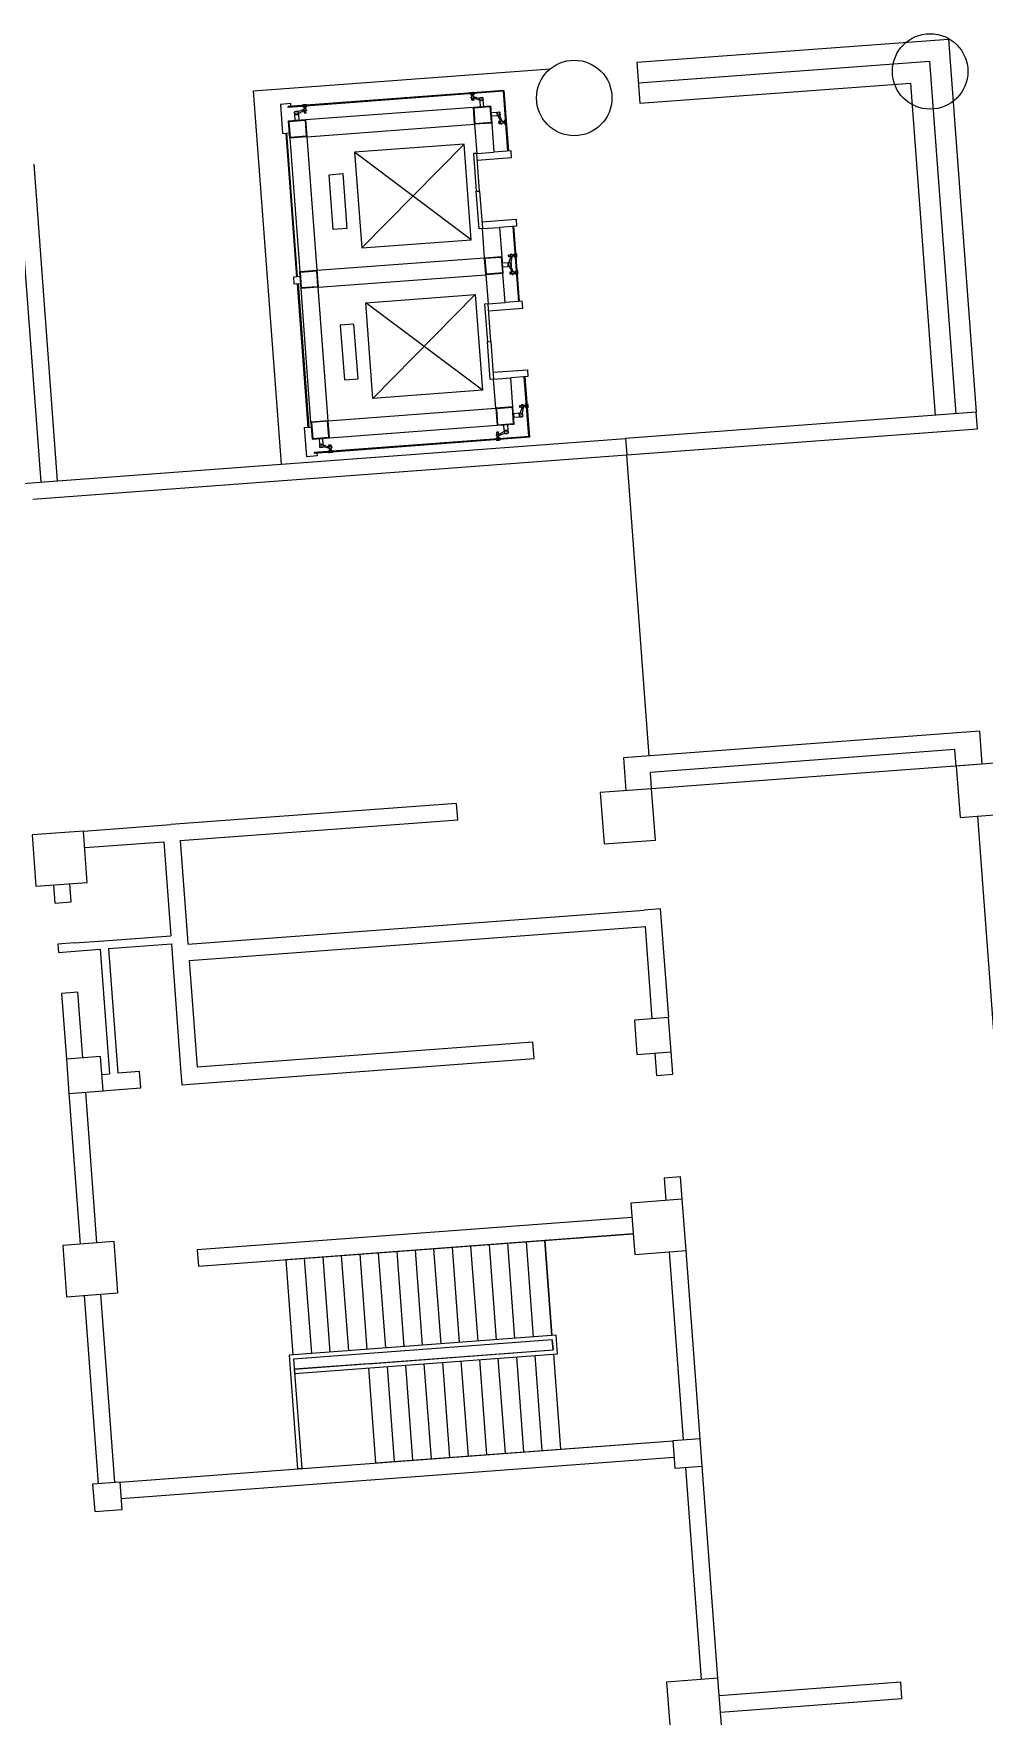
# Model space of a CAD drawing. Header units: millimetres. Extents: x 395197 to 699875, y 745 to 708816.
# Drawn here: x 603024 to 616874, y 645687 to 670212 of the extents above; entities that cross this region are included whole.
import ezdxf

# ---------------------------------------------------------------- set-up
doc = ezdxf.new("R2010")
doc.units = ezdxf.units.MM
for name, color, linetype, lineweight in [('9', 9, 'Continuous', 9), ('COLUMN', 9, 'Continuous', 13), ('DIM_SYMB', 3, 'Continuous', 9), ('FUN', 9, 'Continuous', 9), ('STAIR', 2, 'Continuous', 9), ('WALL', 6, 'Continuous', 20)]:
    doc.layers.add(name, color=color, linetype=linetype, lineweight=lineweight)

# ---------------------------------------------------------------- blocks, each defined once
blk = doc.blocks.new('_FZHK')
blk.add_lwpolyline([(-0.5, -0.5), (0.5, -0.5), (0.5, 0.5), (-0.5, 0.5)], close=True)

msp = doc.modelspace()

# ---------------------------------------------------------------- linework, layer by layer
at = {"color": 252}
for p, q in [((609873, 669384, 0), (606731, 669150, 0)), ((609874, 669372, 0), (606732, 669138, 0)), ((609862, 669372, 0), (609927, 668501, 0)), ((609873, 669384, 0), (609939, 668502, 0)), ((610090, 666307, 0), (610008, 667404, 0)), ((610102, 666308, 0), (610020, 667405, 0)), ((610237, 664340, 0), (610172, 665210, 0)), ((610250, 664329, 0), (610184, 665211, 0)), ((610249, 664340, 0), (607108, 664106, 0)), ((610250, 664329, 0), (607109, 664094, 0)), ((611990, 659685, 0), (611663, 664073, 0)), ((616802, 660044, 0), (611616, 659657, 0)), ((616802, 660044, 0), (616838, 659565, 0)), ((611616, 659657, 0), (611652, 659179, 0)), ((616838, 659565, 0), (612026, 659206, 0)), ((612026, 659206, 0), (612008, 659446, 0))]:
    msp.add_line(p, q, dxfattribs=at)
at = {"color": 252, "elevation": 0}
for points in [[(606771, 669153), (606768, 669193), (606619, 669182), (606650, 668758), (606750, 668765)], [(606732, 669138), (606731, 669150)], [(606986, 668959), (609430, 669141)], [(607005, 668709), (609448, 668892)], [(609448, 668892), (609480, 668468)], [(609698, 668910), (609729, 668486)], [(606857, 666668), (606700, 668762)], [(606868, 666668), (606712, 668763)], [(606756, 668691), (606901, 666746)], [(607005, 668709), (607150, 666765)], [(609480, 668468), (609729, 668486)], [(609487, 668368), (609986, 668405), (609978, 668505), (609729, 668486)], [(602784, 668294), (603129, 663677)], [(603024, 668312), (603368, 663695)], [(609554, 667470), (610053, 667508), (610060, 667408), (609811, 667389)], [(609562, 667371), (609811, 667389)], [(609593, 666947), (609562, 667371)], [(609811, 667389), (609843, 666966)], [(607150, 666765), (609593, 666947)], [(610049, 666856), (610061, 666856)], [(607169, 666515), (609612, 666698)], [(609612, 666698), (609644, 666274)], [(609893, 666292), (609861, 666716)], [(606864, 666568), (607020, 664474)], [(606876, 666569), (607032, 664474)], [(607064, 664552), (606919, 666497)], [(607314, 664571), (607169, 666515)], [(609644, 666274), (609893, 666292)], [(609651, 666174), (610150, 666211), (610142, 666311), (609893, 666292)], [(609718, 665277), (610217, 665314), (610224, 665214), (609975, 665195)], [(609725, 665177), (609975, 665195)], [(609757, 664753), (609725, 665177)], [(610006, 664772), (609975, 665195)], [(607314, 664571), (609757, 664753)], [(607149, 664097), (607152, 664057), (607002, 664046), (606970, 664470), (607070, 664477)], [(607332, 664321), (609776, 664504)], [(607108, 664106), (607109, 664094)], [(616464, 659538), (616446, 659777), (612008, 659446)]]:
    msp.add_lwpolyline(points, dxfattribs=at)
for points in [[(609448, 668892), (609430, 669141), (609679, 669159), (609698, 668910)], [(609456, 668900), (609439, 669133), (609671, 669150), (609689, 668918)], [(606756, 668691), (606737, 668940), (606986, 668959), (607005, 668709)], [(606763, 668700), (606746, 668932), (606979, 668950), (606996, 668717)], [(609612, 666698), (609593, 666947), (609843, 666966), (609861, 666716)], [(609620, 666707), (609602, 666939), (609835, 666957), (609852, 666724)], [(606807, 666664), (606814, 666564), (606914, 666572), (606906, 666671)], [(606919, 666497), (606901, 666746), (607150, 666765), (607169, 666515)], [(606927, 666506), (606910, 666738), (607142, 666756), (607160, 666523)], [(609757, 664753), (609776, 664504), (610025, 664522), (610006, 664772)], [(609766, 664745), (609783, 664513), (610016, 664530), (609999, 664763)], [(607064, 664552), (607083, 664303), (607332, 664321), (607314, 664571)], [(607073, 664544), (607091, 664312), (607323, 664329), (607306, 664562)]]:
    msp.add_lwpolyline(points, close=True, dxfattribs=at)
at = {"layer": '9', "color": 252}
for centre in [(616084, 669662, 0), (610899, 669275, 0)]:
    msp.add_circle(centre, 550, dxfattribs=at)
at = {"layer": 'DIM_SYMB', "color": 252, "elevation": 0}
for points in [[(606590, 661225, 0, 0, 0), (596219, 660451, 80, 0, 0), (595920, 660429, 0, 0, 0)], [(606621, 651608, 0, 0, 0), (611423, 651967, 0, 0, 0), (611542, 650371, 0, 0, 0), (608386, 650135, 80, 0, 0), (608087, 650113, 0, 0, 0)]]:
    msp.add_lwpolyline(points, format="xyseb", dxfattribs=at)
at = {"layer": 'FUN', "color": 252, "ltscale": 0.2}
for p, q in [((609384, 669352, 0), (609399, 669356, 0)), ((609384, 669348, 0), (609384, 669352, 0)), ((609392, 669349, 0), (609384, 669348, 0)), ((609385, 669335, 0), (609393, 669336, 0)), ((609386, 669328, 0), (609385, 669335, 0)), ((609394, 669326, 0), (609386, 669328, 0)), ((609392, 669349, 0), (609435, 669352, 0)), ((609393, 669336, 0), (609392, 669349, 0)), ((609393, 669336, 0), (609436, 669339, 0)), ((609395, 669326, 0), (609394, 669326, 0)), ((609395, 669326, 0), (609435, 669329, 0)), ((609396, 669322, 0), (609395, 669326, 0)), ((609398, 669320, 0), (609396, 669322, 0)), ((609409, 669321, 0), (609398, 669320, 0)), ((609399, 669356, 0), (609427, 669358, 0)), ((609406, 669303, 0), (609408, 669305, 0)), ((609407, 669288, 0), (609406, 669303, 0)), ((609408, 669316, 0), (609409, 669316, 0)), ((609409, 669305, 0), (609408, 669316, 0)), ((609408, 669305, 0), (609409, 669305, 0)), ((609409, 669316, 0), (609409, 669321, 0)), ((609409, 669316, 0), (609423, 669317, 0)), ((609409, 669305, 0), (609425, 669306, 0)), ((609434, 669323, 0), (609423, 669322, 0)), ((609423, 669322, 0), (609423, 669317, 0)), ((609423, 669317, 0), (609424, 669317, 0)), ((609424, 669317, 0), (609425, 669306, 0)), ((609425, 669306, 0), (609426, 669306, 0)), ((609426, 669306, 0), (609429, 669305, 0)), ((609427, 669358, 0), (609443, 669356, 0)), ((609429, 669305, 0), (609430, 669290, 0)), ((609436, 669325, 0), (609434, 669323, 0)), ((609435, 669352, 0), (609436, 669339, 0)), ((609443, 669352, 0), (609435, 669352, 0)), ((609435, 669329, 0), (609436, 669325, 0)), ((609436, 669329, 0), (609435, 669329, 0)), ((609436, 669339, 0), (609444, 669340, 0)), ((609445, 669333, 0), (609436, 669329, 0)), ((609443, 669356, 0), (609443, 669352, 0)), ((609444, 669340, 0), (609445, 669333, 0)), ((606824, 669073, 0), (606834, 669074, 0)), ((606834, 669074, 0), (606824, 669073, 0)), ((606826, 669042, 0), (606824, 669073, 0)), ((606834, 669074, 0), (606838, 669077, 0)), ((606834, 669074, 0), (606870, 669077, 0)), ((606838, 669077, 0), (606834, 669074, 0)), ((606870, 669077, 0), (606834, 669074, 0)), ((606838, 669077, 0), (606866, 669079, 0)), ((606866, 669079, 0), (606838, 669077, 0)), ((606866, 669079, 0), (606870, 669077, 0)), ((606870, 669077, 0), (606866, 669079, 0)), ((606870, 669077, 0), (606881, 669077, 0)), ((606882, 669077, 0), (606870, 669077, 0)), ((606883, 669047, 0), (606881, 669077, 0)), ((606952, 669104, 0), (606882, 669077, 0)), ((606883, 669048, 0), (606953, 669088, 0)), ((606957, 669173, 0), (606941, 669170, 0)), ((606941, 669170, 0), (606942, 669166, 0)), ((606942, 669166, 0), (606950, 669166, 0)), ((606951, 669154, 0), (606943, 669153, 0)), ((606943, 669153, 0), (606943, 669146, 0)), ((606943, 669146, 0), (606952, 669144, 0)), ((606993, 669170, 0), (606950, 669166, 0)), ((606950, 669166, 0), (606951, 669154, 0)), ((606994, 669157, 0), (606951, 669154, 0)), ((606952, 669144, 0), (606953, 669144, 0)), ((606956, 669104, 0), (606952, 669104, 0)), ((606952, 669104, 0), (606953, 669088, 0)), ((606993, 669147, 0), (606953, 669144, 0)), ((606953, 669144, 0), (606953, 669140, 0)), ((606953, 669140, 0), (606955, 669138, 0)), ((606953, 669088, 0), (606957, 669089, 0)), ((606955, 669138, 0), (606966, 669139, 0)), ((606964, 669106, 0), (606956, 669105, 0)), ((606956, 669105, 0), (606956, 669104, 0)), ((606956, 669104, 0), (606957, 669089, 0)), ((606985, 669175, 0), (606957, 669173, 0)), ((606957, 669089, 0), (606957, 669087, 0)), ((606957, 669087, 0), (606966, 669088, 0)), ((606965, 669123, 0), (606963, 669121, 0)), ((606963, 669121, 0), (606964, 669106, 0)), ((606966, 669081, 0), (606963, 669080, 0)), ((606963, 669080, 0), (606965, 669059, 0)), ((606965, 669134, 0), (606966, 669123, 0)), ((606966, 669134, 0), (606965, 669134, 0)), ((606966, 669123, 0), (606965, 669123, 0)), ((606965, 669059, 0), (606966, 669059, 0)), ((606966, 669139, 0), (606966, 669134, 0)), ((606980, 669135, 0), (606966, 669134, 0)), ((606982, 669124, 0), (606966, 669123, 0)), ((606988, 669090, 0), (606966, 669088, 0)), ((606966, 669088, 0), (606966, 669081, 0)), ((606988, 669082, 0), (606966, 669081, 0)), ((606966, 669059, 0), (606992, 669060, 0)), ((606980, 669140, 0), (606991, 669141, 0)), ((606980, 669135, 0), (606980, 669140, 0)), ((606981, 669135, 0), (606980, 669135, 0)), ((606982, 669124, 0), (606981, 669135, 0)), ((606983, 669124, 0), (606982, 669124, 0)), ((606986, 669123, 0), (606983, 669124, 0)), ((607000, 669174, 0), (606985, 669175, 0)), ((606987, 669108, 0), (606986, 669123, 0)), ((606995, 669108, 0), (606987, 669108, 0)), ((606988, 669090, 0), (606997, 669090, 0)), ((606988, 669082, 0), (606988, 669090, 0)), ((606991, 669082, 0), (606988, 669082, 0)), ((606991, 669141, 0), (606993, 669143, 0)), ((606993, 669062, 0), (606991, 669082, 0)), ((606992, 669060, 0), (606993, 669062, 0)), ((606993, 669170, 0), (607001, 669170, 0)), ((606994, 669157, 0), (606993, 669170, 0)), ((606993, 669147, 0), (606994, 669147, 0)), ((606993, 669143, 0), (606993, 669147, 0)), ((607002, 669157, 0), (606994, 669157, 0)), ((606994, 669147, 0), (607002, 669150, 0)), ((606996, 669107, 0), (606995, 669108, 0)), ((606999, 669107, 0), (606996, 669107, 0)), ((606996, 669107, 0), (606997, 669092, 0)), ((606997, 669092, 0), (607000, 669092, 0)), ((606997, 669090, 0), (606997, 669092, 0)), ((607000, 669092, 0), (606999, 669107, 0)), ((607001, 669170, 0), (607000, 669174, 0)), ((607002, 669150, 0), (607002, 669157, 0)), ((609395, 669286, 0), (609399, 669286, 0)), ((609396, 669271, 0), (609395, 669286, 0)), ((609400, 669271, 0), (609396, 669271, 0)), ((609398, 669288, 0), (609407, 669288, 0)), ((609399, 669286, 0), (609398, 669288, 0)), ((609399, 669286, 0), (609400, 669271, 0)), ((609400, 669270, 0), (609400, 669271, 0)), ((609409, 669270, 0), (609400, 669270, 0)), ((609406, 669263, 0), (609409, 669263, 0)), ((609408, 669242, 0), (609406, 669263, 0)), ((609409, 669241, 0), (609408, 669242, 0)), ((609409, 669270, 0), (609431, 669272, 0)), ((609409, 669263, 0), (609409, 669270, 0)), ((609409, 669263, 0), (609431, 669265, 0)), ((609435, 669243, 0), (609409, 669241, 0)), ((609430, 669290, 0), (609438, 669291, 0)), ((609440, 669273, 0), (609431, 669272, 0)), ((609431, 669272, 0), (609431, 669265, 0)), ((609431, 669265, 0), (609434, 669265, 0)), ((609434, 669265, 0), (609436, 669244, 0)), ((609436, 669244, 0), (609435, 669243, 0)), ((609438, 669291, 0), (609438, 669289, 0)), ((609438, 669289, 0), (609442, 669290, 0)), ((609438, 669289, 0), (609440, 669274, 0)), ((609440, 669274, 0), (609440, 669273, 0)), ((609443, 669274, 0), (609440, 669274, 0)), ((609442, 669290, 0), (609516, 669274, 0)), ((609442, 669290, 0), (609443, 669274, 0)), ((609519, 669245, 0), (609443, 669274, 0)), ((609516, 669274, 0), (609527, 669275, 0)), ((609527, 669275, 0), (609517, 669274, 0)), ((609519, 669243, 0), (609517, 669274, 0)), ((609519, 669243, 0), (609527, 669244, 0)), ((609527, 669244, 0), (609519, 669243, 0)), ((609522, 669233, 0), (609528, 669148, 0)), ((609532, 669233, 0), (609522, 669233, 0)), ((609531, 669278, 0), (609527, 669275, 0)), ((609527, 669275, 0), (609531, 669278, 0)), ((609563, 669277, 0), (609527, 669275, 0)), ((609527, 669275, 0), (609563, 669277, 0)), ((609567, 669247, 0), (609527, 669244, 0)), ((609527, 669244, 0), (609528, 669236, 0)), ((609528, 669236, 0), (609532, 669236, 0)), ((609559, 669280, 0), (609531, 669278, 0)), ((609531, 669278, 0), (609559, 669280, 0)), ((609564, 669239, 0), (609532, 669236, 0)), ((609532, 669236, 0), (609532, 669233, 0)), ((609564, 669236, 0), (609532, 669233, 0)), ((609563, 669277, 0), (609559, 669280, 0)), ((609559, 669280, 0), (609563, 669277, 0)), ((609573, 669278, 0), (609563, 669277, 0)), ((609563, 669277, 0), (609573, 669278, 0)), ((609564, 669239, 0), (609568, 669239, 0)), ((609564, 669236, 0), (609564, 669239, 0)), ((609574, 669236, 0), (609564, 669236, 0)), ((609567, 669247, 0), (609575, 669248, 0)), ((609568, 669239, 0), (609567, 669247, 0)), ((609575, 669248, 0), (609573, 669278, 0)), ((609581, 669152, 0), (609574, 669236, 0)), ((609686, 669061, 0), (609771, 669067, 0)), ((609771, 669067, 0), (609771, 669057, 0)), ((609771, 669057, 0), (609774, 669057, 0)), ((609771, 669057, 0), (609774, 669025, 0)), ((609774, 669061, 0), (609782, 669062, 0)), ((609774, 669057, 0), (609774, 669061, 0)), ((609774, 669057, 0), (609777, 669025, 0)), ((609782, 669070, 0), (609812, 669072, 0)), ((609782, 669062, 0), (609782, 669070, 0)), ((609782, 669062, 0), (609785, 669022, 0)), ((609812, 669072, 0), (609813, 669062, 0)), ((609813, 669062, 0), (609812, 669072, 0)), ((609813, 669062, 0), (609816, 669058, 0)), ((609813, 669062, 0), (609816, 669026, 0)), ((609816, 669058, 0), (609813, 669062, 0)), ((609816, 669026, 0), (609813, 669062, 0)), ((609816, 669058, 0), (609818, 669030, 0)), ((609818, 669030, 0), (609816, 669058, 0)), ((606835, 669043, 0), (606826, 669042, 0)), ((606829, 669032, 0), (606840, 669032, 0)), ((606835, 668947, 0), (606829, 669032, 0)), ((606835, 669043, 0), (606875, 669046, 0)), ((606835, 669035, 0), (606835, 669043, 0)), ((606839, 669035, 0), (606835, 669035, 0)), ((606888, 668951, 0), (606835, 668947, 0)), ((606835, 668947, 0), (606888, 668951, 0)), ((606839, 669035, 0), (606871, 669038, 0)), ((606840, 669032, 0), (606839, 669035, 0)), ((606840, 669032, 0), (606871, 669035, 0)), ((606871, 669038, 0), (606871, 669035, 0)), ((606875, 669038, 0), (606871, 669038, 0)), ((606871, 669035, 0), (606882, 669036, 0)), ((606883, 669047, 0), (606875, 669046, 0)), ((606875, 669046, 0), (606883, 669047, 0)), ((606875, 669046, 0), (606875, 669038, 0)), ((606882, 669036, 0), (606888, 668951, 0)), ((609775, 669015, 0), (609690, 669008, 0)), ((609774, 669025, 0), (609775, 669015, 0)), ((609777, 669025, 0), (609774, 669025, 0)), ((609777, 669021, 0), (609777, 669025, 0)), ((609785, 669022, 0), (609777, 669021, 0)), ((609786, 669014, 0), (609785, 669022, 0)), ((609785, 669022, 0), (609786, 669014, 0)), ((609786, 669014, 0), (609816, 669016, 0)), ((609787, 669014, 0), (609827, 668944, 0)), ((609819, 668933, 0), (609798, 668932, 0)), ((609798, 668932, 0), (609798, 668930, 0)), ((609798, 668930, 0), (609799, 668904, 0)), ((609799, 668904, 0), (609801, 668904, 0)), ((609801, 668904, 0), (609822, 668905, 0)), ((609818, 669030, 0), (609816, 669026, 0)), ((609816, 669026, 0), (609818, 669030, 0)), ((609816, 669026, 0), (609816, 669016, 0)), ((609816, 669015, 0), (609816, 669026, 0)), ((609843, 668945, 0), (609816, 669015, 0)), ((609820, 668930, 0), (609819, 668933, 0)), ((609827, 668931, 0), (609820, 668930, 0)), ((609821, 668908, 0), (609820, 668930, 0)), ((609821, 668908, 0), (609829, 668909, 0)), ((609822, 668905, 0), (609821, 668908, 0)), ((609826, 668940, 0), (609827, 668931, 0)), ((609828, 668940, 0), (609826, 668940, 0)), ((609843, 668945, 0), (609827, 668944, 0)), ((609827, 668944, 0), (609828, 668940, 0)), ((609829, 668909, 0), (609827, 668931, 0)), ((609843, 668941, 0), (609828, 668940, 0)), ((609829, 668909, 0), (609829, 668900, 0)), ((609829, 668900, 0), (609831, 668900, 0)), ((609846, 668901, 0), (609831, 668900, 0)), ((609831, 668900, 0), (609831, 668896, 0)), ((609831, 668896, 0), (609846, 668897, 0)), ((609843, 668941, 0), (609843, 668945, 0)), ((609844, 668941, 0), (609843, 668941, 0)), ((609845, 668932, 0), (609844, 668941, 0)), ((609860, 668933, 0), (609845, 668932, 0)), ((609846, 668901, 0), (609847, 668901, 0)), ((609846, 668897, 0), (609846, 668901, 0)), ((609847, 668910, 0), (609862, 668911, 0)), ((609847, 668901, 0), (609847, 668910, 0)), ((609862, 668931, 0), (609860, 668933, 0)), ((609862, 668930, 0), (609862, 668931, 0)), ((609873, 668931, 0), (609862, 668930, 0)), ((609863, 668914, 0), (609862, 668930, 0)), ((609862, 668911, 0), (609863, 668913, 0)), ((609863, 668914, 0), (609874, 668915, 0)), ((609863, 668913, 0), (609863, 668914, 0)), ((609873, 668930, 0), (609873, 668931, 0)), ((609878, 668930, 0), (609873, 668930, 0)), ((609874, 668916, 0), (609873, 668930, 0)), ((609874, 668916, 0), (609879, 668916, 0)), ((609874, 668915, 0), (609874, 668916, 0)), ((609879, 668943, 0), (609877, 668941, 0)), ((609877, 668941, 0), (609878, 668930, 0)), ((609883, 668944, 0), (609879, 668943, 0)), ((609879, 668916, 0), (609880, 668905, 0)), ((609880, 668905, 0), (609882, 668903, 0)), ((609882, 668903, 0), (609886, 668904, 0)), ((609885, 668953, 0), (609883, 668945, 0)), ((609883, 668945, 0), (609883, 668944, 0)), ((609886, 668904, 0), (609883, 668944, 0)), ((609892, 668954, 0), (609885, 668953, 0)), ((609886, 668904, 0), (609886, 668903, 0)), ((609886, 668903, 0), (609889, 668894, 0)), ((609889, 668894, 0), (609896, 668895, 0)), ((609893, 668946, 0), (609892, 668954, 0)), ((609905, 668947, 0), (609893, 668946, 0)), ((609896, 668903, 0), (609893, 668946, 0)), ((609896, 668903, 0), (609909, 668904, 0)), ((609896, 668895, 0), (609896, 668903, 0)), ((609905, 668955, 0), (609905, 668947, 0)), ((609909, 668955, 0), (609905, 668955, 0)), ((609909, 668904, 0), (609905, 668947, 0)), ((609912, 668940, 0), (609909, 668955, 0)), ((609909, 668904, 0), (609909, 668896, 0)), ((609909, 668896, 0), (609913, 668896, 0)), ((609914, 668912, 0), (609912, 668940, 0)), ((609913, 668896, 0), (609914, 668912, 0)), ((609934, 666874, 0), (609850, 666867, 0)), ((609850, 666867, 0), (609854, 666814, 0)), ((609854, 666814, 0), (609850, 666867, 0)), ((609935, 666863, 0), (609934, 666874, 0)), ((609938, 666863, 0), (609935, 666863, 0)), ((609938, 666831, 0), (609935, 666863, 0)), ((609946, 666868, 0), (609938, 666867, 0)), ((609938, 666867, 0), (609938, 666863, 0)), ((609941, 666831, 0), (609938, 666863, 0)), ((609943, 666986, 0), (609944, 666987, 0)), ((609945, 666960, 0), (609943, 666986, 0)), ((609944, 666987, 0), (609964, 666989, 0)), ((609946, 666959, 0), (609945, 666960, 0)), ((609945, 666876, 0), (609976, 666879, 0)), ((609945, 666876, 0), (609946, 666868, 0)), ((609946, 666868, 0), (609945, 666876, 0)), ((609967, 666961, 0), (609946, 666959, 0)), ((609949, 666828, 0), (609946, 666868, 0)), ((609947, 666876, 0), (609976, 666952, 0)), ((609964, 666989, 0), (609965, 666986, 0)), ((609965, 666986, 0), (609972, 666986, 0)), ((609965, 666986, 0), (609966, 666964, 0)), ((609966, 666964, 0), (609967, 666961, 0)), ((609974, 666964, 0), (609966, 666964, 0)), ((609972, 666999, 0), (609988, 667000, 0)), ((609973, 666995, 0), (609972, 666999, 0)), ((609972, 666995, 0), (609973, 666995, 0)), ((609972, 666986, 0), (609972, 666995, 0)), ((609972, 666986, 0), (609974, 666964, 0)), ((609988, 666997, 0), (609973, 666995, 0)), ((609975, 666955, 0), (609974, 666964, 0)), ((609976, 666956, 0), (609975, 666955, 0)), ((609991, 666957, 0), (609976, 666956, 0)), ((609976, 666952, 0), (609976, 666956, 0)), ((609991, 666953, 0), (609976, 666880, 0)), ((609991, 666953, 0), (609976, 666952, 0)), ((609976, 666880, 0), (609977, 666868, 0)), ((609977, 666868, 0), (609976, 666879, 0)), ((609980, 666864, 0), (609977, 666868, 0)), ((609979, 666832, 0), (609977, 666868, 0)), ((609977, 666868, 0), (609980, 666864, 0)), ((609977, 666868, 0), (609979, 666832, 0)), ((609982, 666837, 0), (609980, 666864, 0)), ((609980, 666864, 0), (609982, 666837, 0)), ((609988, 667000, 0), (609988, 666997, 0)), ((609988, 666997, 0), (609990, 666997, 0)), ((609990, 666997, 0), (609990, 666988, 0)), ((609990, 666988, 0), (610005, 666989, 0)), ((609991, 666957, 0), (609991, 666953, 0)), ((609992, 666957, 0), (609991, 666957, 0)), ((610007, 666967, 0), (609992, 666965, 0)), ((609992, 666965, 0), (609992, 666957, 0)), ((610005, 666989, 0), (610007, 666987, 0)), ((610007, 666986, 0), (610018, 666987, 0)), ((610007, 666987, 0), (610007, 666986, 0)), ((610007, 666986, 0), (610008, 666970, 0)), ((610008, 666969, 0), (610007, 666967, 0)), ((610019, 666971, 0), (610008, 666970, 0)), ((610008, 666970, 0), (610008, 666969, 0)), ((610018, 666987, 0), (610018, 666986, 0)), ((610018, 666986, 0), (610023, 666986, 0)), ((610018, 666986, 0), (610019, 666972, 0)), ((610019, 666972, 0), (610019, 666971, 0)), ((610024, 666972, 0), (610019, 666972, 0)), ((610022, 666997, 0), (610024, 666999, 0)), ((610023, 666986, 0), (610022, 666997, 0)), ((610024, 666999, 0), (610028, 667000, 0)), ((610025, 666961, 0), (610024, 666972, 0)), ((610027, 666960, 0), (610025, 666961, 0)), ((610031, 666960, 0), (610027, 666960, 0)), ((610028, 667001, 0), (610030, 667009, 0)), ((610028, 667000, 0), (610028, 667001, 0)), ((610028, 667000, 0), (610031, 666960, 0)), ((610030, 667009, 0), (610037, 667010, 0)), ((610031, 666959, 0), (610031, 666960, 0)), ((610034, 666951, 0), (610031, 666959, 0)), ((610041, 666951, 0), (610034, 666951, 0)), ((610037, 667010, 0), (610038, 667002, 0)), ((610038, 667002, 0), (610050, 667003, 0)), ((610038, 667002, 0), (610041, 666959, 0)), ((610054, 666960, 0), (610041, 666959, 0)), ((610041, 666959, 0), (610041, 666951, 0)), ((610050, 667011, 0), (610054, 667011, 0)), ((610050, 667003, 0), (610050, 667011, 0)), ((610050, 667003, 0), (610054, 666960, 0)), ((610054, 667011, 0), (610057, 666996, 0)), ((610054, 666952, 0), (610054, 666960, 0)), ((610058, 666952, 0), (610054, 666952, 0)), ((610057, 666996, 0), (610060, 666968, 0)), ((610060, 666968, 0), (610058, 666952, 0)), ((609854, 666814, 0), (609938, 666821, 0)), ((609938, 666831, 0), (609941, 666831, 0)), ((609938, 666821, 0), (609938, 666831, 0)), ((609941, 666831, 0), (609941, 666827, 0)), ((609941, 666827, 0), (609949, 666828, 0)), ((609949, 666828, 0), (609949, 666820, 0)), ((609949, 666820, 0), (609980, 666822, 0)), ((609951, 666820, 0), (609991, 666750, 0)), ((609962, 666738, 0), (609961, 666737, 0)), ((609961, 666737, 0), (609963, 666711, 0)), ((609983, 666739, 0), (609962, 666738, 0)), ((609963, 666711, 0), (609964, 666710, 0)), ((609964, 666710, 0), (609985, 666711, 0)), ((609979, 666832, 0), (609982, 666837, 0)), ((609982, 666837, 0), (609979, 666832, 0)), ((609980, 666822, 0), (609979, 666832, 0)), ((609979, 666832, 0), (609980, 666822, 0)), ((610006, 666751, 0), (609980, 666821, 0)), ((609983, 666736, 0), (609983, 666739, 0)), ((609991, 666737, 0), (609983, 666736, 0)), ((609985, 666714, 0), (609983, 666736, 0)), ((609985, 666714, 0), (609992, 666715, 0)), ((609985, 666711, 0), (609985, 666714, 0)), ((609990, 666746, 0), (609991, 666737, 0)), ((609991, 666746, 0), (609990, 666746, 0)), ((610006, 666751, 0), (609991, 666750, 0)), ((609991, 666750, 0), (609991, 666746, 0)), ((610007, 666747, 0), (609991, 666746, 0)), ((609992, 666715, 0), (609991, 666737, 0)), ((609992, 666715, 0), (609993, 666706, 0)), ((609993, 666706, 0), (609994, 666706, 0)), ((610010, 666707, 0), (609994, 666706, 0)), ((609994, 666706, 0), (609995, 666702, 0)), ((609995, 666702, 0), (610010, 666704, 0)), ((610007, 666747, 0), (610006, 666751, 0)), ((610008, 666747, 0), (610007, 666747, 0)), ((610009, 666738, 0), (610008, 666747, 0)), ((610024, 666740, 0), (610009, 666738, 0)), ((610010, 666716, 0), (610025, 666717, 0)), ((610011, 666707, 0), (610010, 666716, 0)), ((610010, 666707, 0), (610011, 666707, 0)), ((610010, 666704, 0), (610010, 666707, 0)), ((610025, 666737, 0), (610024, 666740, 0)), ((610025, 666736, 0), (610025, 666737, 0)), ((610037, 666737, 0), (610025, 666736, 0)), ((610026, 666720, 0), (610025, 666736, 0)), ((610025, 666717, 0), (610027, 666719, 0)), ((610026, 666720, 0), (610038, 666721, 0)), ((610027, 666719, 0), (610026, 666720, 0)), ((610037, 666736, 0), (610037, 666737, 0)), ((610042, 666737, 0), (610037, 666736, 0)), ((610038, 666722, 0), (610037, 666736, 0)), ((610038, 666722, 0), (610043, 666723, 0)), ((610038, 666721, 0), (610038, 666722, 0)), ((610043, 666749, 0), (610041, 666747, 0)), ((610041, 666747, 0), (610042, 666737, 0)), ((610046, 666750, 0), (610043, 666749, 0)), ((610043, 666723, 0), (610044, 666711, 0)), ((610044, 666711, 0), (610046, 666710, 0)), ((610049, 666759, 0), (610046, 666751, 0)), ((610046, 666751, 0), (610046, 666750, 0)), ((610049, 666710, 0), (610046, 666750, 0)), ((610046, 666710, 0), (610049, 666710, 0)), ((610056, 666760, 0), (610049, 666759, 0)), ((610049, 666710, 0), (610050, 666709, 0)), ((610050, 666709, 0), (610053, 666701, 0)), ((610053, 666701, 0), (610060, 666701, 0)), ((610056, 666752, 0), (610056, 666760, 0)), ((610069, 666753, 0), (610056, 666752, 0)), ((610060, 666709, 0), (610056, 666752, 0)), ((610060, 666709, 0), (610072, 666710, 0)), ((610060, 666701, 0), (610060, 666709, 0)), ((610068, 666761, 0), (610069, 666753, 0)), ((610072, 666761, 0), (610068, 666761, 0)), ((610072, 666710, 0), (610069, 666753, 0)), ((610076, 666746, 0), (610072, 666761, 0)), ((610072, 666710, 0), (610073, 666702, 0)), ((610073, 666702, 0), (610077, 666702, 0)), ((610078, 666718, 0), (610076, 666746, 0)), ((610077, 666702, 0), (610078, 666718, 0)), ((610098, 664680, 0), (610014, 664673, 0)), ((610014, 664673, 0), (610018, 664621, 0)), ((610018, 664621, 0), (610014, 664673, 0)), ((610099, 664669, 0), (610098, 664680, 0)), ((610102, 664669, 0), (610099, 664669, 0)), ((610101, 664637, 0), (610099, 664669, 0)), ((610110, 664674, 0), (610102, 664673, 0)), ((610102, 664673, 0), (610102, 664669, 0)), ((610104, 664638, 0), (610102, 664669, 0)), ((610106, 664792, 0), (610107, 664793, 0)), ((610108, 664766, 0), (610106, 664792, 0)), ((610107, 664793, 0), (610128, 664795, 0)), ((610109, 664765, 0), (610108, 664766, 0)), ((610130, 664767, 0), (610109, 664765, 0)), ((610109, 664682, 0), (610140, 664685, 0)), ((610109, 664682, 0), (610110, 664674, 0)), ((610110, 664674, 0), (610109, 664682, 0)), ((610112, 664634, 0), (610110, 664674, 0)), ((610111, 664682, 0), (610140, 664758, 0)), ((610128, 664795, 0), (610128, 664792, 0)), ((610128, 664792, 0), (610136, 664793, 0)), ((610128, 664792, 0), (610130, 664770, 0)), ((610138, 664771, 0), (610130, 664770, 0)), ((610130, 664770, 0), (610130, 664767, 0)), ((610135, 664801, 0), (610136, 664802, 0)), ((610136, 664793, 0), (610135, 664801, 0)), ((610136, 664805, 0), (610152, 664806, 0)), ((610136, 664802, 0), (610136, 664805, 0)), ((610152, 664803, 0), (610136, 664802, 0)), ((610136, 664793, 0), (610138, 664771, 0)), ((610138, 664762, 0), (610138, 664771, 0)), ((610139, 664762, 0), (610138, 664762, 0)), ((610155, 664763, 0), (610139, 664762, 0)), ((610140, 664758, 0), (610139, 664762, 0)), ((610155, 664759, 0), (610139, 664686, 0)), ((610139, 664686, 0), (610140, 664674, 0)), ((610155, 664759, 0), (610140, 664758, 0)), ((610140, 664674, 0), (610140, 664685, 0)), ((610144, 664671, 0), (610140, 664674, 0)), ((610143, 664638, 0), (610140, 664674, 0)), ((610140, 664674, 0), (610144, 664671, 0)), ((610140, 664674, 0), (610143, 664638, 0)), ((610143, 664638, 0), (610146, 664643, 0)), ((610146, 664643, 0), (610143, 664638, 0)), ((610146, 664643, 0), (610144, 664671, 0)), ((610144, 664671, 0), (610146, 664643, 0)), ((610152, 664806, 0), (610152, 664803, 0)), ((610152, 664803, 0), (610153, 664803, 0)), ((610153, 664803, 0), (610154, 664794, 0)), ((610154, 664794, 0), (610169, 664795, 0)), ((610155, 664763, 0), (610155, 664759, 0)), ((610156, 664763, 0), (610155, 664763, 0)), ((610170, 664773, 0), (610156, 664772, 0)), ((610156, 664772, 0), (610156, 664763, 0)), ((610169, 664795, 0), (610170, 664793, 0)), ((610170, 664792, 0), (610182, 664793, 0)), ((610170, 664793, 0), (610170, 664792, 0)), ((610170, 664792, 0), (610172, 664776, 0)), ((610172, 664775, 0), (610170, 664773, 0)), ((610183, 664777, 0), (610172, 664776, 0)), ((610172, 664776, 0), (610172, 664775, 0)), ((610182, 664793, 0), (610182, 664792, 0)), ((610182, 664792, 0), (610187, 664792, 0)), ((610182, 664792, 0), (610183, 664778, 0)), ((610183, 664778, 0), (610183, 664777, 0)), ((610188, 664778, 0), (610183, 664778, 0)), ((610186, 664803, 0), (610188, 664806, 0)), ((610187, 664792, 0), (610186, 664803, 0)), ((610188, 664806, 0), (610192, 664806, 0)), ((610189, 664768, 0), (610188, 664778, 0)), ((610191, 664766, 0), (610189, 664768, 0)), ((610191, 664807, 0), (610194, 664816, 0)), ((610192, 664806, 0), (610191, 664807, 0)), ((610194, 664766, 0), (610191, 664766, 0)), ((610192, 664806, 0), (610194, 664766, 0)), ((610194, 664816, 0), (610201, 664816, 0)), ((610195, 664765, 0), (610194, 664766, 0)), ((610198, 664757, 0), (610195, 664765, 0)), ((610205, 664757, 0), (610198, 664757, 0)), ((610201, 664816, 0), (610201, 664808, 0)), ((610201, 664808, 0), (610214, 664809, 0)), ((610201, 664808, 0), (610205, 664765, 0)), ((610217, 664766, 0), (610205, 664765, 0)), ((610205, 664765, 0), (610205, 664757, 0)), ((610213, 664817, 0), (610217, 664817, 0)), ((610214, 664809, 0), (610213, 664817, 0)), ((610214, 664809, 0), (610217, 664766, 0)), ((610217, 664817, 0), (610221, 664802, 0)), ((610218, 664758, 0), (610217, 664766, 0)), ((610222, 664758, 0), (610218, 664758, 0)), ((610221, 664802, 0), (610223, 664774, 0)), ((610223, 664774, 0), (610222, 664758, 0)), ((609770, 664402, 0), (609769, 664401, 0)), ((609769, 664401, 0), (609771, 664380, 0)), ((609796, 664404, 0), (609770, 664402, 0)), ((609797, 664403, 0), (609796, 664404, 0)), ((609799, 664382, 0), (609797, 664403, 0)), ((609879, 664414, 0), (609809, 664374, 0)), ((609874, 664511, 0), (609927, 664515, 0)), ((609927, 664515, 0), (609874, 664511, 0)), ((609880, 664427, 0), (609874, 664511, 0)), ((609879, 664416, 0), (609887, 664416, 0)), ((609879, 664416, 0), (609881, 664385, 0)), ((609887, 664416, 0), (609879, 664416, 0)), ((609891, 664427, 0), (609880, 664427, 0)), ((609887, 664424, 0), (609891, 664424, 0)), ((609887, 664416, 0), (609887, 664424, 0)), ((609927, 664419, 0), (609887, 664416, 0)), ((609923, 664430, 0), (609891, 664427, 0)), ((609891, 664424, 0), (609891, 664427, 0)), ((609923, 664427, 0), (609891, 664424, 0)), ((609933, 664431, 0), (609923, 664430, 0)), ((609923, 664430, 0), (609923, 664427, 0)), ((609923, 664427, 0), (609927, 664427, 0)), ((609927, 664515, 0), (609933, 664431, 0)), ((609927, 664427, 0), (609927, 664419, 0)), ((609927, 664419, 0), (609936, 664420, 0)), ((609936, 664420, 0), (609938, 664389, 0)), ((610018, 664621, 0), (610102, 664627, 0)), ((610101, 664637, 0), (610104, 664638, 0)), ((610102, 664627, 0), (610101, 664637, 0)), ((610104, 664638, 0), (610105, 664634, 0)), ((610105, 664634, 0), (610112, 664634, 0)), ((610112, 664634, 0), (610113, 664626, 0)), ((610113, 664626, 0), (610144, 664628, 0)), ((610144, 664628, 0), (610143, 664638, 0)), ((610143, 664638, 0), (610144, 664628, 0)), ((607234, 664314, 0), (607181, 664310, 0)), ((607181, 664310, 0), (607234, 664314, 0)), ((607181, 664310, 0), (607188, 664226, 0)), ((607187, 664215, 0), (607189, 664184, 0)), ((607195, 664215, 0), (607187, 664215, 0)), ((607188, 664226, 0), (607198, 664227, 0)), ((607189, 664184, 0), (607199, 664185, 0)), ((607199, 664185, 0), (607189, 664184, 0)), ((607198, 664224, 0), (607194, 664223, 0)), ((607194, 664223, 0), (607195, 664215, 0)), ((607195, 664215, 0), (607235, 664218, 0)), ((607198, 664227, 0), (607230, 664229, 0)), ((607198, 664227, 0), (607198, 664224, 0)), ((607198, 664224, 0), (607230, 664226, 0)), ((607199, 664185, 0), (607235, 664187, 0)), ((607235, 664187, 0), (607199, 664185, 0)), ((607199, 664185, 0), (607203, 664182, 0)), ((607203, 664182, 0), (607199, 664185, 0)), ((607203, 664182, 0), (607231, 664184, 0)), ((607231, 664184, 0), (607203, 664182, 0)), ((607230, 664229, 0), (607240, 664230, 0)), ((607230, 664226, 0), (607230, 664229, 0)), ((607234, 664226, 0), (607230, 664226, 0)), ((607231, 664184, 0), (607235, 664187, 0)), ((607235, 664187, 0), (607231, 664184, 0)), ((607240, 664230, 0), (607234, 664314, 0)), ((607235, 664218, 0), (607234, 664226, 0)), ((607243, 664219, 0), (607235, 664218, 0)), ((607235, 664218, 0), (607243, 664219, 0)), ((607235, 664187, 0), (607245, 664188, 0)), ((607246, 664188, 0), (607235, 664187, 0)), ((607243, 664219, 0), (607245, 664188, 0)), ((607243, 664217, 0), (607319, 664188, 0)), ((607320, 664173, 0), (607246, 664188, 0)), ((607319, 664188, 0), (607322, 664188, 0)), ((607320, 664173, 0), (607319, 664188, 0)), ((607324, 664173, 0), (607320, 664173, 0)), ((607322, 664189, 0), (607331, 664190, 0)), ((607322, 664188, 0), (607322, 664189, 0)), ((607324, 664173, 0), (607322, 664188, 0)), ((607324, 664172, 0), (607324, 664173, 0)), ((607332, 664172, 0), (607324, 664172, 0)), ((607326, 664218, 0), (607327, 664219, 0)), ((607328, 664197, 0), (607326, 664218, 0)), ((607327, 664219, 0), (607353, 664221, 0)), ((607331, 664198, 0), (607328, 664197, 0)), ((607353, 664199, 0), (607331, 664198, 0)), ((607331, 664190, 0), (607331, 664198, 0)), ((607353, 664192, 0), (607331, 664190, 0)), ((607333, 664157, 0), (607332, 664172, 0)), ((607336, 664156, 0), (607333, 664157, 0)), ((607337, 664156, 0), (607336, 664156, 0)), ((607353, 664157, 0), (607337, 664156, 0)), ((607338, 664145, 0), (607337, 664156, 0)), ((607353, 664221, 0), (607354, 664221, 0)), ((607356, 664200, 0), (607353, 664199, 0)), ((607353, 664199, 0), (607353, 664192, 0)), ((607353, 664192, 0), (607362, 664192, 0)), ((607353, 664157, 0), (607354, 664146, 0)), ((607354, 664157, 0), (607353, 664157, 0)), ((607354, 664221, 0), (607356, 664200, 0)), ((607356, 664159, 0), (607354, 664157, 0)), ((607364, 664175, 0), (607355, 664174, 0)), ((607355, 664174, 0), (607356, 664159, 0)), ((607362, 664191, 0), (607366, 664192, 0)), ((607362, 664192, 0), (607362, 664191, 0)), ((607363, 664176, 0), (607362, 664191, 0)), ((607363, 664176, 0), (607364, 664175, 0)), ((607367, 664176, 0), (607363, 664176, 0)), ((607366, 664192, 0), (607367, 664176, 0)), ((609768, 664315, 0), (609760, 664312, 0)), ((609760, 664312, 0), (609761, 664305, 0)), ((609761, 664305, 0), (609768, 664305, 0)), ((609769, 664293, 0), (609761, 664292, 0)), ((609761, 664292, 0), (609762, 664288, 0)), ((609765, 664371, 0), (609762, 664370, 0)), ((609762, 664370, 0), (609763, 664355, 0)), ((609762, 664288, 0), (609777, 664287, 0)), ((609763, 664355, 0), (609766, 664355, 0)), ((609765, 664372, 0), (609765, 664371, 0)), ((609774, 664372, 0), (609765, 664372, 0)), ((609766, 664355, 0), (609765, 664371, 0)), ((609766, 664355, 0), (609767, 664354, 0)), ((609767, 664354, 0), (609775, 664354, 0)), ((609769, 664315, 0), (609768, 664315, 0)), ((609768, 664305, 0), (609811, 664309, 0)), ((609768, 664305, 0), (609769, 664293, 0)), ((609771, 664321, 0), (609769, 664319, 0)), ((609769, 664319, 0), (609769, 664315, 0)), ((609769, 664315, 0), (609809, 664318, 0)), ((609769, 664293, 0), (609812, 664296, 0)), ((609771, 664380, 0), (609774, 664380, 0)), ((609782, 664322, 0), (609771, 664321, 0)), ((609774, 664380, 0), (609796, 664382, 0)), ((609774, 664380, 0), (609774, 664372, 0)), ((609774, 664372, 0), (609796, 664374, 0)), ((609775, 664354, 0), (609776, 664340, 0)), ((609776, 664340, 0), (609779, 664338, 0)), ((609777, 664287, 0), (609805, 664289, 0)), ((609779, 664338, 0), (609780, 664338, 0)), ((609780, 664338, 0), (609796, 664340, 0)), ((609780, 664338, 0), (609781, 664327, 0)), ((609781, 664327, 0), (609782, 664327, 0)), ((609782, 664327, 0), (609796, 664328, 0)), ((609782, 664327, 0), (609782, 664322, 0)), ((609796, 664382, 0), (609799, 664382, 0)), ((609796, 664374, 0), (609796, 664382, 0)), ((609805, 664375, 0), (609796, 664374, 0)), ((609796, 664340, 0), (609797, 664340, 0)), ((609797, 664328, 0), (609796, 664340, 0)), ((609796, 664328, 0), (609797, 664328, 0)), ((609796, 664323, 0), (609796, 664328, 0)), ((609807, 664324, 0), (609796, 664323, 0)), ((609797, 664340, 0), (609799, 664341, 0)), ((609798, 664356, 0), (609806, 664357, 0)), ((609799, 664341, 0), (609798, 664356, 0)), ((609805, 664374, 0), (609805, 664375, 0)), ((609809, 664374, 0), (609805, 664374, 0)), ((609806, 664358, 0), (609805, 664374, 0)), ((609805, 664289, 0), (609821, 664292, 0)), ((609806, 664358, 0), (609810, 664359, 0)), ((609806, 664357, 0), (609806, 664358, 0)), ((609809, 664322, 0), (609807, 664324, 0)), ((609810, 664359, 0), (609809, 664374, 0)), ((609809, 664318, 0), (609809, 664322, 0)), ((609810, 664319, 0), (609809, 664318, 0)), ((609810, 664359, 0), (609880, 664385, 0)), ((609819, 664316, 0), (609810, 664319, 0)), ((609811, 664309, 0), (609819, 664309, 0)), ((609812, 664296, 0), (609811, 664309, 0)), ((609820, 664296, 0), (609812, 664296, 0)), ((609819, 664309, 0), (609819, 664316, 0)), ((609821, 664292, 0), (609820, 664296, 0)), ((609880, 664385, 0), (609892, 664386, 0)), ((609892, 664386, 0), (609881, 664385, 0)), ((609928, 664388, 0), (609892, 664386, 0)), ((609892, 664386, 0), (609928, 664388, 0)), ((609896, 664383, 0), (609892, 664386, 0)), ((609892, 664386, 0), (609896, 664383, 0)), ((609924, 664385, 0), (609896, 664383, 0)), ((609896, 664383, 0), (609924, 664385, 0)), ((609928, 664388, 0), (609924, 664385, 0)), ((609924, 664385, 0), (609928, 664388, 0)), ((609938, 664389, 0), (609928, 664388, 0)), ((609928, 664388, 0), (609938, 664389, 0)), ((607317, 664130, 0), (607326, 664133, 0)), ((607318, 664123, 0), (607317, 664130, 0)), ((607326, 664123, 0), (607318, 664123, 0)), ((607319, 664110, 0), (607327, 664110, 0)), ((607319, 664106, 0), (607319, 664110, 0)), ((607335, 664105, 0), (607319, 664106, 0)), ((607326, 664137, 0), (607328, 664139, 0)), ((607327, 664133, 0), (607326, 664137, 0)), ((607326, 664133, 0), (607327, 664133, 0)), ((607369, 664126, 0), (607326, 664123, 0)), ((607327, 664110, 0), (607326, 664123, 0)), ((607367, 664136, 0), (607327, 664133, 0)), ((607370, 664114, 0), (607327, 664110, 0)), ((607328, 664139, 0), (607339, 664140, 0)), ((607363, 664107, 0), (607335, 664105, 0)), ((607339, 664145, 0), (607338, 664145, 0)), ((607353, 664146, 0), (607339, 664145, 0)), ((607339, 664140, 0), (607339, 664145, 0)), ((607353, 664146, 0), (607353, 664141, 0)), ((607354, 664146, 0), (607353, 664146, 0)), ((607353, 664141, 0), (607364, 664142, 0)), ((607378, 664110, 0), (607363, 664107, 0)), ((607364, 664142, 0), (607366, 664140, 0)), ((607366, 664140, 0), (607367, 664136, 0)), ((607367, 664136, 0), (607368, 664136, 0)), ((607368, 664136, 0), (607376, 664134, 0)), ((607377, 664127, 0), (607369, 664126, 0)), ((607369, 664126, 0), (607370, 664114, 0)), ((607370, 664114, 0), (607378, 664114, 0)), ((607376, 664134, 0), (607377, 664127, 0)), ((607378, 664114, 0), (607378, 664110, 0))]:
    msp.add_line(p, q, dxfattribs=at)
at = {"layer": 'STAIR', "color": 252, "linetype": 'ByBlock'}
for p, q in [((611813, 669795, 0), (611857, 669197, 0)), ((611835, 669496, 0), (616073, 669812, 0)), ((616073, 669812, 0), (616457, 664671, 0)), ((611857, 669197, 0), (615796, 669490, 0)), ((615796, 669490, 0), (616157, 664649, 0))]:
    msp.add_line(p, q, dxfattribs=at)
at = {"layer": 'STAIR', "color": 252}
for p, q in [((609294, 668604, 0), (607699, 668485, 0)), ((609294, 668604, 0), (607803, 667089, 0)), ((609398, 667208, 0), (609294, 668604, 0)), ((607699, 668485, 0), (607803, 667089, 0)), ((609398, 667208, 0), (607699, 668485, 0)), ((609480, 668468, 0), (609430, 668464, 0)), ((609430, 668464, 0), (609471, 667915, 0)), ((609521, 667919, 0), (609480, 668468, 0)), ((607327, 668157, 0), (607526, 668172, 0)), ((607386, 667359, 0), (607327, 668157, 0)), ((607526, 668172, 0), (607586, 667374, 0)), ((609471, 667915, 0), (609521, 667919, 0)), ((609471, 667915, 0), (609521, 667919, 0)), ((609512, 667367, 0), (609471, 667915, 0)), ((609521, 667919, 0), (609562, 667371, 0)), ((607586, 667374, 0), (607386, 667359, 0)), ((609562, 667371, 0), (609512, 667367, 0)), ((607803, 667089, 0), (609398, 667208, 0)), ((607862, 666291, 0), (609458, 666410, 0)), ((609458, 666410, 0), (607966, 664895, 0)), ((609458, 666410, 0), (609562, 665014, 0)), ((609562, 665014, 0), (607862, 666291, 0)), ((607966, 664895, 0), (607862, 666291, 0)), ((609644, 666274, 0), (609594, 666270, 0)), ((609594, 666270, 0), (609635, 665722, 0)), ((609684, 665725, 0), (609644, 666274, 0)), ((607690, 665978, 0), (607490, 665963, 0)), ((607490, 665963, 0), (607550, 665165, 0)), ((607749, 665180, 0), (607690, 665978, 0)), ((609635, 665722, 0), (609684, 665725, 0)), ((609635, 665722, 0), (609684, 665725, 0)), ((609676, 665173, 0), (609635, 665722, 0)), ((609684, 665725, 0), (609725, 665177, 0)), ((607550, 665165, 0), (607749, 665180, 0)), ((609725, 665177, 0), (609676, 665173, 0)), ((609562, 665014, 0), (607966, 664895, 0)), ((611758, 652719, 0), (610472, 652623, 0)), ((610472, 652623, 0), (606702, 652341, 0)), ((607344, 650995, 0), (607241, 652381, 0)), ((607613, 651015, 0), (607510, 652402, 0)), ((607882, 651036, 0), (607779, 652422, 0)), ((608152, 651056, 0), (608048, 652442, 0)), ((608421, 651076, 0), (608318, 652462, 0)), ((608690, 651096, 0), (608587, 652482, 0)), ((608959, 651116, 0), (608856, 652502, 0)), ((609229, 651136, 0), (609125, 652522, 0)), ((609498, 651156, 0), (609395, 652542, 0)), ((609767, 651176, 0), (609664, 652562, 0)), ((610036, 651196, 0), (609933, 652582, 0)), ((610306, 651216, 0), (610202, 652602, 0)), ((610575, 651236, 0), (610472, 652623, 0)), ((610472, 652623, 0), (610575, 651236, 0)), ((612493, 649715, 0), (612289, 652457, 0)), ((606805, 650955, 0), (606702, 652341, 0)), ((607075, 650975, 0), (606971, 652361, 0)), ((610635, 651241, 0), (606746, 650951, 0)), ((610579, 651177, 0), (606810, 650895, 0)), ((610579, 651177, 0), (606810, 650895, 0)), ((610591, 651027, 0), (610579, 651177, 0)), ((610579, 651177, 0), (610591, 651027, 0)), ((610655, 650972, 0), (610635, 651241, 0)), ((606746, 650951, 0), (606869, 649295, 0)), ((606821, 650746, 0), (610591, 651027, 0)), ((606826, 650686, 0), (610655, 650972, 0)), ((607898, 650826, 0), (610591, 651027, 0)), ((609787, 650907, 0), (609891, 649521, 0)), ((610057, 650927, 0), (610160, 649541, 0)), ((610326, 650947, 0), (610429, 649561, 0)), ((610595, 650967, 0), (610698, 649581, 0)), ((610595, 650967, 0), (610698, 649581, 0)), ((606810, 650895, 0), (606929, 649300, 0)), ((607898, 650826, 0), (606821, 650746, 0)), ((606821, 650746, 0), (606826, 650686, 0)), ((607903, 650766, 0), (608006, 649380, 0)), ((608172, 650786, 0), (608275, 649400, 0)), ((608441, 650806, 0), (608544, 649420, 0)), ((608710, 650827, 0), (608814, 649440, 0)), ((608980, 650847, 0), (609083, 649460, 0)), ((609249, 650867, 0), (609352, 649481, 0)), ((609518, 650887, 0), (609621, 649501, 0)), ((610698, 649581, 0), (612334, 649703, 0)), ((608006, 649380, 0), (610698, 649581, 0)), ((606929, 649300, 0), (606869, 649295, 0))]:
    msp.add_line(p, q, dxfattribs=at)
at = {"layer": 'STAIR', "color": 252, "linetype": 'ByBlock', "elevation": 0}
for points in [[(611813, 669795), (616350, 670133), (616756, 664694)], [(606634, 663938), (606228, 669378), (610550, 669701)], [(611663, 664073), (616774, 664454), (616756, 664694), (611645, 664312)]]:
    msp.add_lwpolyline(points, dxfattribs=at)
at = {"layer": 'WALL', "color": 252}
for p, q in [((603114, 663676, 0), (611645, 664312, 0)), ((611645, 664312, 0), (611663, 664073, 0)), ((611645, 664312, 0), (611663, 664073, 0)), ((603012, 663427, 0), (611663, 664073, 0)), ((602874, 663658, 0), (603114, 663676, 0)), ((609184, 658994, 0), (605020, 658684, 0)), ((605158, 658453, 0), (609202, 658755, 0)), ((609202, 658755, 0), (609184, 658994, 0)), ((616774, 658809, 0), (617164, 653573, 0)), ((603749, 658589, 0), (605020, 658684, 0)), ((603767, 658350, 0), (604919, 658435, 0)), ((604919, 658435, 0), (605021, 657064, 0)), ((605158, 658453, 0), (605265, 657022, 0)), ((603311, 657804, 0), (603331, 657540, 0)), ((603570, 657558, 0), (603551, 657822, 0)), ((603331, 657540, 0), (603570, 657558, 0)), ((605271, 656943, 0), (611917, 657438, 0)), ((612157, 657456, 0), (611917, 657438, 0)), ((612165, 657337, 0), (612157, 657456, 0)), ((612275, 655871, 0), (612165, 657337, 0)), ((604044, 656991, 0), (605021, 657064, 0)), ((605289, 656703, 0), (611935, 657199, 0)), ((612036, 655853, 0), (611935, 657199, 0)), ((603615, 656959, 0), (603376, 656942, 0)), ((603376, 656942, 0), (603380, 656882, 0)), ((603380, 656882, 0), (603384, 656822, 0)), ((603384, 656822, 0), (603624, 656840, 0)), ((603615, 656959, 0), (604044, 656991, 0)), ((603624, 656840, 0), (603993, 656867, 0)), ((603993, 656867, 0), (604128, 655052, 0)), ((604112, 656876, 0), (605030, 656945, 0)), ((604112, 656876, 0), (604248, 655061, 0)), ((605030, 656945, 0), (605040, 656805, 0)), ((605040, 656805, 0), (605165, 655130, 0)), ((605265, 657022, 0), (605271, 656943, 0)), ((605289, 656703, 0), (605405, 655148, 0)), ((603668, 656241, 0), (603429, 656224, 0)), ((603429, 656224, 0), (603501, 655266, 0)), ((603740, 655284, 0), (603668, 656241, 0)), ((610296, 655512, 0), (605405, 655148, 0)), ((610314, 655273, 0), (610296, 655512, 0)), ((612073, 655354, 0), (612097, 655028, 0)), ((612336, 655046, 0), (612312, 655372, 0)), ((604567, 655085, 0), (604248, 655061, 0)), ((604585, 654846, 0), (604567, 655085, 0)), ((605165, 655130, 0), (605183, 654890, 0)), ((605303, 654899, 0), (610314, 655273, 0)), ((604018, 655044, 0), (604128, 655052, 0)), ((604206, 654817, 0), (604585, 654846, 0)), ((605183, 654890, 0), (605303, 654899, 0)), ((612097, 655028, 0), (612336, 655046, 0)), ((603538, 654768, 0), (603702, 652569, 0)), ((603777, 654785, 0), (603941, 652587, 0)), ((604036, 654805, 0), (604206, 654817, 0)), ((612448, 653550, 0), (612209, 653532, 0)), ((612209, 653532, 0), (612233, 653205, 0)), ((612472, 653223, 0), (612448, 653550, 0)), ((611740, 652958, 0), (605408, 652485, 0)), ((605426, 652246, 0), (611758, 652719, 0)), ((605408, 652485, 0), (605426, 652246, 0)), ((612493, 649715, 0), (612289, 652457, 0)), ((612733, 649733, 0), (612528, 652475, 0)), ((603758, 651821, 0), (603962, 649078, 0)), ((603997, 651839, 0), (604202, 649096, 0)), ((604281, 649102, 0), (612334, 649703, 0)), ((604299, 648863, 0), (612352, 649464, 0)), ((612754, 646225, 0), (612523, 649316, 0)), ((612993, 646242, 0), (612763, 649334, 0)), ((615655, 646185, 0), (613012, 645988, 0)), ((615673, 645946, 0), (615655, 646185, 0)), ((613030, 645749, 0), (615673, 645946, 0))]:
    msp.add_line(p, q, dxfattribs=at)

# ---------------------------------------------------------------- block references
at = {"layer": 'COLUMN', "color": 252}
for p, xscale, yscale, zscale, rotation in [((616866, 659191, 0), 750.0000000001763, 750.0000000001763, 750.0000000001763, 4.267014395991078), ((611680, 658805, 0), 750.0000000001763, 750.0000000001763, 750.0000000001763, 4.267014395991078), ((603403, 658187, 0), 750.0000000001763, 750.0000000001763, 750.0000000001763, 4.267014395991078), ((612044, 655603, 0), 499.9999999998391, 499.9999999998391, 499.9999999998391, 4.267014395973064), ((603768, 655035, 0), 499.9999999998391, 499.9999999998391, 499.9999999998391, 4.267014395973064), ((612126, 652821, 0), 750.0000000001763, 750.0000000001763, 750.0000000001763, 4.267014395991078), ((603849, 652204, 0), 750.0000000001763, 750.0000000001763, 750.0000000001763, 4.267014395991078), ((612548, 649518, 0), 399.9999999999861, 399.9999999999861, 399.9999999999861, 4.267014395963804), ((604097, 648888, 0), 399.9999999999861, 399.9999999999861, 399.9999999999861, 4.267014395963804), ((612647, 645841, 0), 750.0000000001763, 750.0000000001763, 750.0000000001763, 4.267014395991078)]:
    msp.add_blockref('_FZHK', p, dxfattribs=dict(at, xscale=xscale, yscale=yscale, zscale=zscale, rotation=rotation))

doc.saveas('drawing.dxf')
